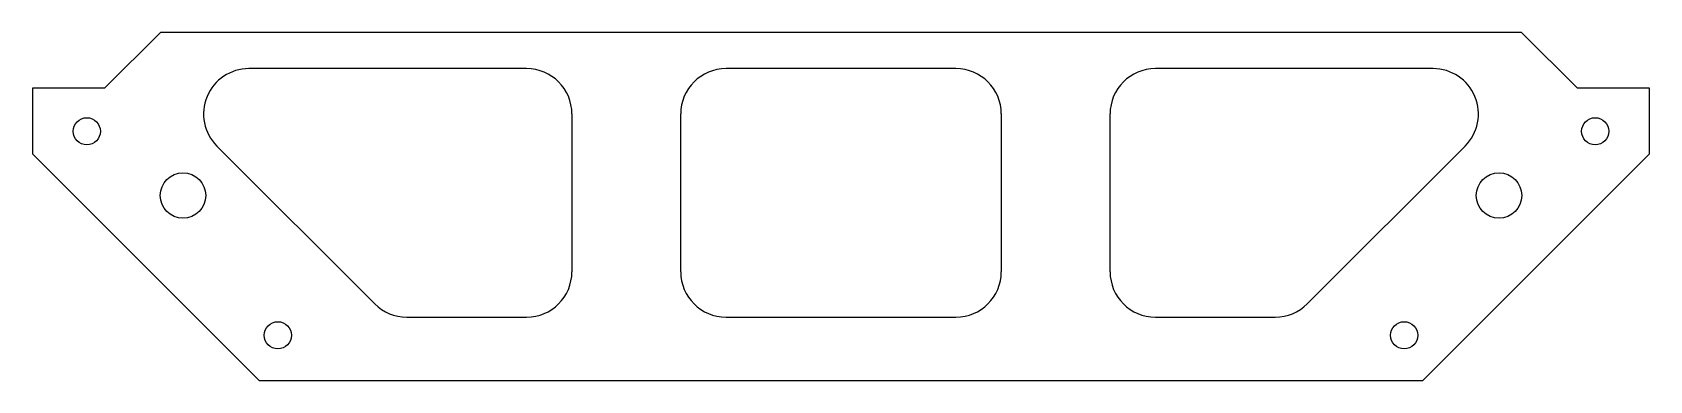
# Model space of a CAD drawing. Header units: millimetres. Extents: x -89 to 89, y -190 to -151.
import ezdxf

# ---------------------------------------------------------------- set-up
doc = ezdxf.new("R2010")
doc.units = ezdxf.units.MM

msp = doc.modelspace()

# ---------------------------------------------------------------- linework, layer by layer
at = {"color": 7, "linetype": 'Continuous', "lineweight": 25}
for p, q in [((-75.03, -151.2), (-81.19, -157.36)), ((75.03, -151.2), (-75.03, -151.2)), ((81.19, -157.36), (75.03, -151.2)), ((-34.67, -155.2), (-65.28, -155.2)), ((12.67, -155.2), (-12.67, -155.2)), ((65.28, -155.2), (34.67, -155.2)), ((-81.19, -157.36), (-89.16, -157.36)), ((-89.16, -157.36), (-89.16, -164.6)), ((89.16, -157.36), (81.19, -157.36)), ((89.16, -164.6), (89.16, -157.36)), ((-29.67, -160.2), (-29.67, -177.6)), ((-17.67, -177.6), (-17.67, -160.2)), ((17.67, -160.2), (17.67, -177.6)), ((29.67, -177.6), (29.67, -160.2)), ((-68.81, -163.74), (-51.41, -181.14)), ((51.41, -181.14), (68.81, -163.74)), ((-89.16, -164.6), (-64.16, -189.6)), ((64.16, -189.6), (89.16, -164.6)), ((-47.88, -182.6), (-34.67, -182.6)), ((-12.67, -182.6), (12.67, -182.6)), ((34.67, -182.6), (47.88, -182.6)), ((-64.16, -189.6), (64.16, -189.6))]:
    msp.add_line(p, q, dxfattribs=at)
for centre, radius in [((-83.16, -162.11), 1.5), ((83.16, -162.11), 1.5), ((-72.55, -169.19), 2.5), ((72.55, -169.19), 2.5), ((-62.09, -184.6), 1.5), ((62.09, -184.6), 1.5)]:
    msp.add_circle(centre, radius, dxfattribs=at)
for centre, start, end in [((-65.28, -160.2), 90, 225), ((-34.67, -160.2), 0, 90), ((-12.67, -160.2), 90, 180), ((12.67, -160.2), 0, 90), ((34.67, -160.2), 90, 180), ((65.28, -160.2), 315, 90), ((-34.67, -177.6), 270, 0), ((-12.67, -177.6), 180, 270), ((12.67, -177.6), 270, 0), ((34.67, -177.6), 180, 270), ((-47.88, -177.6), 225, 270), ((47.88, -177.6), 270, 315)]:
    msp.add_arc(centre, 5, start, end, dxfattribs=at)

doc.saveas('drawing.dxf')
